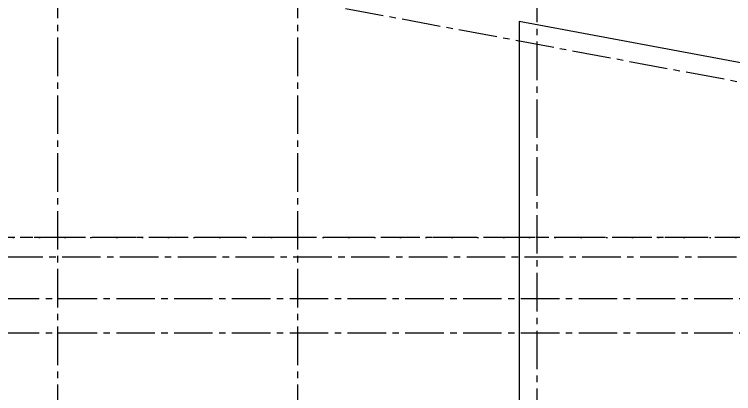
# Model space of a CAD drawing. Header units: inches. Extents: x -3700 to 367, y -844 to 2341.
# Drawn here: x -1500 to -828, y 683 to 1037 of the extents above; entities that cross this region are included whole.
import ezdxf

# ---------------------------------------------------------------- set-up
doc = ezdxf.new("R2010")
doc.units = ezdxf.units.IN
doc.header["$LTSCALE"] = 48
doc.header["$MEASUREMENT"] = 0
for name, pattern in [('CENTER2', [1.125, 0.75, -0.125, 0.125, -0.125]), ('DASHDOT2', [0.5, 0.25, -0.125, 0, -0.125]), ('HIDDEN', [0.375, 0.25, -0.125])]:
    doc.linetypes.add(name, pattern=pattern)
doc.layers.add('A-Grid(3-32)', color=8, linetype='CENTER2')
doc.layers.add('A-Roof-Below', color=1, linetype='Continuous')
doc.layers.add('Zoning Envelope', color=7, linetype='DASHDOT2', true_color=0xaa0061)

# ---------------------------------------------------------------- blocks, each defined once
blk = doc.blocks.new('2ND FLOOR CORE & SHELL')
at = {"layer": 'A-Roof-Below'}
blk.add_lwpolyline([(11054.75, -8241.31), (10655.87, -8166.97), (10655.87, -8574.87)], dxfattribs=at)
blk = doc.blocks.new('2ND FLOOR - STRUCTURAL GRID')
at = {"layer": 'A-Grid(3-32)'}
for p, q in [((10224.5, -7426.01), (10224.5, -9409.77)), ((10448.5, -7426.01), (10448.5, -9409.77)), ((10672.5, -9409.77), (10672.5, -7426.01)), ((8104.5, -7709.47), (11912.5, -8419.25)), ((11912.5, -8368.75), (8104.5, -8368.75)), ((8122.72, -8386.75), (11894.28, -8386.75)), ((8119.38, -8425.75), (11897.61, -8425.75)), ((8119.38, -8457.75), (11897.61, -8457.75))]:
    blk.add_line(p, q, dxfattribs=at)

msp = doc.modelspace()

# ---------------------------------------------------------------- linework, layer by layer
at = {"layer": 'Zoning Envelope'}
msp.add_lwpolyline([(228, 829), (-2840, 829, 0.00042607), (-2973.3509, 828.8864, 0.00155071), (-3580, 826.0801, 0.00125497)], format="xyb", dxfattribs=at)

# ---------------------------------------------------------------- block references
at = {"linetype": 'HIDDEN'}
msp.add_blockref('2ND FLOOR - STRUCTURAL GRID', (-11684.4994, 9197.75), dxfattribs=at)
msp.add_blockref('2ND FLOOR CORE & SHELL', (-11684.4994, 9197.75))

doc.saveas('drawing.dxf')
